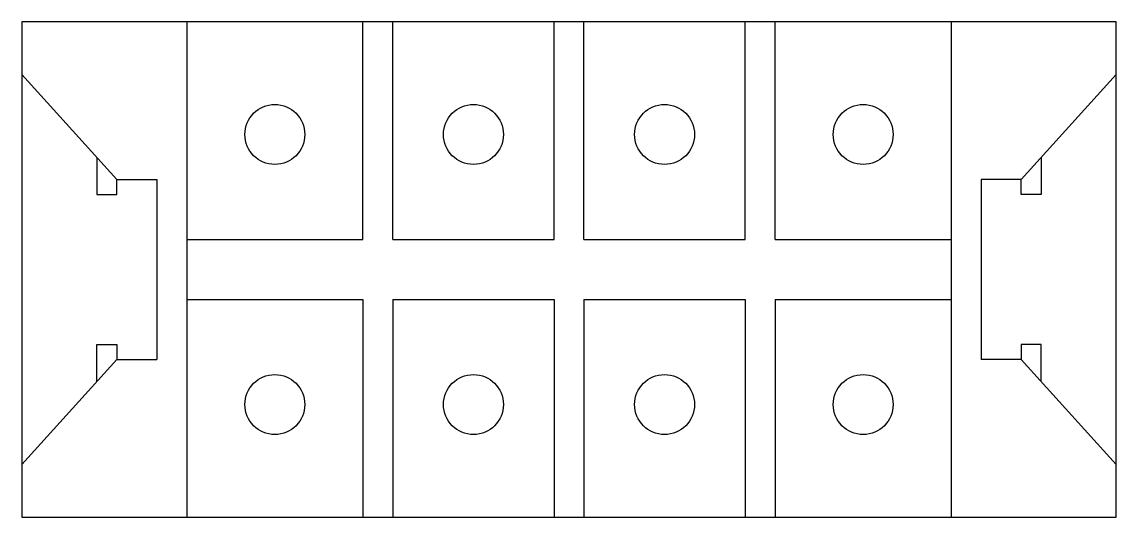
# Model space of a CAD drawing. Header units: millimetres. Extents: x 0 to 73, y 0 to 33.
import ezdxf

# ---------------------------------------------------------------- set-up
doc = ezdxf.new("R2010")
doc.units = ezdxf.units.MM

# ---------------------------------------------------------------- blocks, each defined once
blk = doc.blocks.new('TB-4P-30A')
for p, q in [((6.5, 16.5), (6.5, -16.5)), ((18.25, 2), (18.25, 16.5)), ((20.25, 2), (20.25, 16.5)), ((31, 2), (31, 16.5)), ((33, 2), (33, 16.5)), ((43.75, 2), (43.75, 16.5)), ((45.75, 2), (45.75, 16.5)), ((57.5, 16.5), (57.5, -16.5)), ((-4.5, 13), (1.833, 6)), ((68.5, 13), (62.167, 6)), ((0.5, 7.473), (0.5, 5)), ((63.5, 7.473), (63.5, 5)), ((0.5, 6), (0.5, 5)), ((1.833, 5), (1.833, 6)), ((1.833, 6), (4.5, 6)), ((4.5, 6), (4.5, -6)), ((59.5, 6), (59.5, -6)), ((62.167, 6), (59.5, 6)), ((62.167, 5), (62.167, 6)), ((63.5, 6), (63.5, 5)), ((0.5, 5), (1.833, 5)), ((63.5, 5), (62.167, 5)), ((6.5, 2), (18.25, 2)), ((20.25, 2), (31, 2)), ((33, 2), (43.75, 2)), ((45.75, 2), (57.5, 2)), ((6.5, -2), (18.25, -2)), ((18.25, -2), (18.25, -16.5)), ((20.25, -2), (20.25, -16.5)), ((20.25, -2), (31, -2)), ((31, -2), (31, -16.5)), ((33, -2), (33, -16.5)), ((33, -2), (43.75, -2)), ((43.75, -2), (43.75, -16.5)), ((45.75, -2), (45.75, -16.5)), ((45.75, -2), (57.5, -2)), ((0.5, -5), (1.833, -5)), ((0.5, -7.473), (0.5, -5)), ((1.833, -5), (1.833, -6)), ((63.5, -5), (62.167, -5)), ((62.167, -5), (62.167, -6)), ((63.5, -7.473), (63.5, -5)), ((-4.5, -13), (1.833, -6)), ((1.833, -6), (4.5, -6)), ((62.167, -6), (59.5, -6)), ((68.5, -13), (62.167, -6))]:
    blk.add_line(p, q)
blk.add_lwpolyline([(-4.5, -16.5), (68.5, -16.5), (68.5, 16.5), (-4.5, 16.5)], close=True)
at = {"color": 1}
for centre in [(12.375, 9), (25.625, 9), (38.375, 9), (51.625, 9), (12.375, -9), (25.625, -9), (38.375, -9), (51.625, -9)]:
    blk.add_circle(centre, 2, dxfattribs=at)

msp = doc.modelspace()

# ---------------------------------------------------------------- block references
msp.add_blockref('TB-4P-30A', (4.5, 16.5))

doc.saveas('drawing.dxf')
